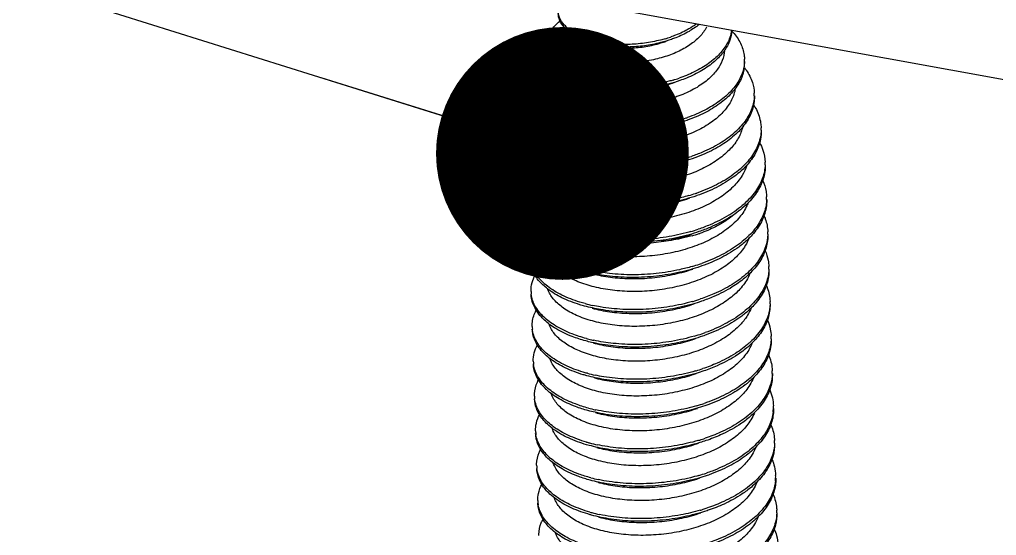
# Model space of a CAD drawing. Header units: millimetres. Extents: x 1760 to 2124, y -231 to 22.
# Drawn here: x 1850.68 to 1858.22, y -205.85 to -201.87 of the extents above; entities that cross this region are included whole.
import ezdxf

# ---------------------------------------------------------------- set-up
doc = ezdxf.new("R2010")
doc.units = ezdxf.units.MM
doc.layers.add('from', color=7, linetype='Continuous', lineweight=13)
doc.styles.get("Standard").update_dxf_attribs({"font": 'txt', "bigfont": 'gbcbig.shx'})
doc.dimstyles.new('ISO', dxfattribs={"dimscale": 0.6, "dimtxt": 2.5, "dimasz": 2.5, "dimexe": 1.25, "dimexo": 0.625, "dimtad": 0, "dimdsep": 46, "dimtxsty": 'Standard', "dimblk": 'OPEN', "dimcen": 0, "dimclrd": 4, "dimclre": 4, "dimadec": 0, "dimazin": 0, "dimtfac": 1, "dimtofl": 0, "dimtmove": 0, "dimatfit": 3, "dimfxl": 1, "dimarcsym": 0})

# ---------------------------------------------------------------- blocks, each defined once
blk = doc.blocks.new('_Open')
at = {"color": 0, "linetype": 'ByBlock', "lineweight": -2}
for p, q in [((-1, 0.1667), (0, 0)), ((-1, -0.1667), (0, 0)), ((0, 0), (-1, 0))]:
    blk.add_line(p, q, dxfattribs=at)

msp = doc.modelspace()

# ---------------------------------------------------------------- linework, layer by layer
at = {"color": 7, "linetype": 'Continuous'}
for p, q in [((1902.5659, -210.3988), (1850.8022, -200.9728)), ((1854.6336, -203.0367), (1854.6474, -203.0294))]:
    msp.add_line(p, q, dxfattribs=at)
for centre, radius, start, end in [((1855.3918, -201.0922), 0.9635, 286.41209, 289.06302), ((1855.9252, -201.9377), 0.2539, 355.80539, 356.8528), ((1854.9181, -202.0679), 0.1724, 181.93787, 188.47896), ((1855.3132, -201.2692), 0.7876, 254.89154, 257.10374), ((1855.3239, -201.2237), 0.8344, 257.08805, 257.96412), ((1855.9918, -202.1818), 0.2848, 357.76562, 1.79483), ((1855.0334, -202.0202), 0.3078, 221.3547, 224.17176), ((1855.9906, -202.202), 0.2866, 352.22973, 1.78069), ((1855.408, -201.2571), 1.1239, 286.43123, 288.86465), ((1854.867, -202.3408), 0.1904, 181.76677, 187.65993), ((1855.3212, -201.4155), 0.9679, 255.03013, 257.74835), ((1856.059, -202.4471), 0.2927, 358.03723, 1.93973), ((1854.8511, -202.6114), 0.2208, 181.93406, 187.13158), ((1855.422, -201.4419), 1.252, 286.49998, 288.81516), ((1855.4326, -201.4738), 1.2184, 288.82363, 289.30605), ((1855.3171, -201.6416), 1.0538, 255.0781, 256.42776), ((1855.3281, -201.5963), 1.1005, 256.42444, 257.67024), ((1856.0864, -202.7123), 0.3179, 358.19043, 1.80006), ((1854.8212, -202.8837), 0.2152, 181.73965, 186.98401), ((1855.4364, -201.6518), 1.3427, 286.40901, 288.70148), ((1855.3258, -201.8478), 1.1489, 255.03553, 257.75775), ((1856.1244, -202.9787), 0.3108, 358.26162, 1.93068), ((1854.9094, -203.1817), 0.3116, 149.29436, 152.25801), ((1854.8369, -203.153), 0.2336, 181.95203, 186.85845), ((1855.4487, -201.8796), 1.4039, 286.41276, 288.72598), ((1855.4603, -201.9144), 1.3673, 288.73454, 289.13892), ((1855.331, -202.094), 1.1912, 255.14002, 256.28328), ((1855.3428, -202.0455), 1.2411, 256.28272, 257.71123), ((1856.121, -203.246), 0.3259, 358.28979, 1.81377), ((1854.8313, -203.4231), 0.2193, 181.70251, 186.86884), ((1855.3452, -202.3346), 1.2285, 255.08459, 257.91952), ((1855.4609, -202.1288), 1.4321, 286.24193, 288.6428), ((1855.5518, -202.4146), 1.1661, 285.92319, 288.7206), ((1855.5647, -202.4534), 1.1253, 288.73507, 288.97809), ((1856.1444, -203.5146), 0.3113, 358.27854, 1.90488), ((1854.8542, -203.6901), 0.2334, 181.99173, 186.89144), ((1855.4703, -202.3952), 1.4348, 286.27163, 288.69321), ((1855.484, -202.4366), 1.3912, 288.70235, 289.39137), ((1855.3517, -202.6129), 1.2189, 255.16006, 256.57775), ((1855.3646, -202.5592), 1.2741, 256.57389, 257.82948), ((1856.1384, -203.7834), 0.3259, 358.30836, 1.83716), ((1854.8521, -203.9603), 0.2226, 181.69585, 186.82192), ((1855.3635, -202.8704), 1.2304, 255.07911, 257.91861), ((1855.4631, -202.61), 1.4909, 286.08582, 286.22345), ((1855.4782, -202.6606), 1.4381, 286.20995, 288.62774), ((1856.1611, -204.0517), 0.312, 358.23921, 1.86817), ((1854.8703, -204.2274), 0.2321, 182.01237, 186.92857), ((1855.5044, -202.9825), 1.3821, 288.69754, 289.81961), ((1855.3706, -203.1441), 1.2252, 255.15588, 257.02539), ((1855.3842, -203.0861), 1.2846, 257.01491, 257.82339), ((1855.4882, -202.934), 1.4332, 286.26324, 288.6893), ((1855.8541, -203.8531), 0.6858, 311.98204, 312.95826), ((1856.1564, -204.3208), 0.3253, 358.32342, 1.86246), ((1855.8424, -203.8598), 0.704, 309.94753, 312.94075), ((1855.9857, -204.2184), 0.3794, 328.27286, 335.02362), ((1855.8701, -203.8898), 0.6632, 312.95587, 314.23194), ((1856.0123, -204.2312), 0.3499, 335.07994, 337.72541), ((1854.8716, -204.4975), 0.2247, 181.69644, 188.08048), ((1855.4829, -203.1557), 1.4822, 286.31931, 286.49316), ((1855.4964, -203.2004), 1.4354, 286.48239, 288.62357), ((1856.1745, -204.5889), 0.316, 358.23139, 1.82356), ((1855.3812, -203.4069), 1.2313, 255.07116, 257.90734), ((1854.8859, -204.7647), 0.2303, 182.01578, 186.95858), ((1855.3897, -203.675), 1.2317, 255.15139, 257.47013), ((1855.4038, -203.613), 1.2952, 257.45286, 257.81989), ((1855.506, -203.4724), 1.432, 286.25472, 288.68411), ((1856.1772, -204.8582), 0.322, 353.60098, 1.90086), ((1854.891, -205.0347), 0.2266, 181.71401, 189.41044), ((1855.5025, -203.7004), 1.4744, 286.31569, 286.90051), ((1855.5155, -203.7428), 1.4301, 286.89367, 288.61852), ((1855.3825, -204.0057), 1.1676, 253.85111, 255.04922), ((1855.399, -203.9427), 1.2327, 255.06497, 257.89594), ((1856.1893, -205.1261), 0.3186, 358.22485, 1.79656), ((1854.901, -205.3021), 0.2281, 181.99939, 186.97726), ((1855.4088, -204.2057), 1.2385, 255.14692, 257.91199), ((1855.5237, -204.0103), 1.4313, 286.24626, 288.6778), ((1856.1963, -205.3955), 0.3203, 354.72842, 1.92224), ((1854.9104, -205.5717), 0.2286, 181.74714, 190.73751), ((1855.5346, -204.285), 1.4249, 287.30821, 288.615), ((1855.4028, -204.5323), 1.1787, 254.31811, 255.04384), ((1855.4169, -204.478), 1.2348, 255.06075, 257.8847), ((1855.5223, -204.2457), 1.4661, 286.31126, 287.31111), ((1856.2044, -205.6634), 0.3209, 358.22729, 1.78127), ((1855.8527, -205.1631), 0.756, 308.9824, 309.70335)]:
    msp.add_arc(centre, radius, start, end, dxfattribs=at)
for points, start_tangent, end_tangent in [([(1854.8948, -201.9377), (1854.888, -201.9304), (1854.8502, -201.8715), (1854.8393, -201.8203)], (-0.698826, 0.715292), (-0.035839, 0.999358)), ([(1855.1079, -202.0296), (1855.0347, -202.0054), (1854.9501, -201.9625), (1854.8873, -201.9103), (1854.8495, -201.8513), (1854.8407, -201.8199)], (-0.965355, 0.260939), (-0.16855, 0.985693)), ([(1854.7458, -202.0738), (1854.7457, -202.0719), (1854.7602, -201.9969), (1854.8064, -201.9243), (1854.8544, -201.8785)], (-0.033157, 0.99945), (0.778424, 0.627739)), ([(1855.1022, -202.048), (1855.0354, -202.0256), (1854.9507, -201.9826), (1854.8948, -201.9377)], (-0.963005, 0.269483), (-0.698826, 0.715292)), ([(1855.9829, -201.9281), (1855.9312, -201.9991), (1855.8549, -202.0636), (1855.7597, -202.1172), (1855.6495, -202.1587), (1855.5264, -202.1869), (1855.3987, -202.1996), (1855.2764, -202.1965), (1855.1639, -202.1788), (1855.064, -202.147), (1854.9848, -202.1034), (1854.931, -202.0518), (1854.9037, -201.9945), (1854.9023, -201.9436)], (-0.466598, -0.884469), (0.164577, 0.986364)), ([(1855.9031, -201.9032), (1855.8474, -201.9393), (1855.7446, -201.9887), (1855.7065, -202.0028)], (-0.808113, -0.589027), (-0.945084, -0.326827)), ([(1855.9259, -201.9064), (1855.8481, -201.9595), (1855.7452, -202.0088), (1855.7124, -202.0211)], (-0.776932, -0.629584), (-0.943126, -0.332436)), ([(1855.7124, -202.0211), (1855.6293, -202.0463), (1855.5053, -202.0703), (1855.3784, -202.0802), (1855.2542, -202.0757), (1855.1381, -202.0571), (1855.1022, -202.048)], (-0.943126, -0.332436), (-0.963005, 0.269483)), ([(1855.6641, -202.0164), (1855.6287, -202.0261), (1855.5046, -202.0502), (1855.3777, -202.0601), (1855.2535, -202.0555), (1855.1499, -202.0397)], (-0.959189, -0.282765), (-0.978012, 0.20855)), ([(1856.1762, -201.9513), (1856.163, -202.0062), (1856.118, -202.0911), (1856.045, -202.1703), (1855.947, -202.2407), (1855.8281, -202.2994), (1855.7714, -202.3206)], (-0.131436, -0.991325), (-0.946217, -0.323533)), ([(1856.1784, -201.9563), (1856.1637, -202.0263), (1856.1187, -202.1113), (1856.0457, -202.1905), (1855.9477, -202.2608), (1855.8287, -202.3196), (1855.7775, -202.3389)], (-0.073129, -0.997322), (-0.944505, -0.328498)), ([(1856.1771, -201.9551), (1856.1873, -201.9662), (1856.2453, -202.0515), (1856.2738, -202.1425), (1856.2765, -202.1729)], (0.68626, -0.727357), (0.031398, -0.999507)), ([(1854.8023, -202.2235), (1854.764, -202.1657), (1854.7464, -202.0939)], (-0.660444, 0.750876), (-0.033157, 0.99945)), ([(1855.0712, -202.3505), (1854.9916, -202.3249), (1854.8892, -202.2752), (1854.8119, -202.2145), (1854.7633, -202.1456), (1854.7476, -202.0934)], (-0.965838, 0.259145), (-0.146812, 0.989164)), ([(1855.1466, -202.0605), (1855.1785, -202.0687), (1855.2828, -202.0849), (1855.3968, -202.0876), (1855.5158, -202.0756), (1855.6309, -202.049), (1855.6704, -202.036)], (0.961938, -0.273267), (0.941687, 0.33649)), ([(1854.6767, -202.3467), (1854.6881, -202.2729), (1854.7313, -202.1946), (1854.761, -202.1608)], (-0.030847, 0.999524), (0.703394, 0.7108)), ([(1856.1208, -202.1127), (1856.1159, -202.1448), (1856.086, -202.2216)], (-0.084985, -0.996382), (-0.489375, -0.872073)), ([(1855.0657, -202.369), (1854.9922, -202.345), (1854.8899, -202.2954), (1854.8126, -202.2346)], (-0.963969, 0.266015), (-0.696556, 0.717503)), ([(1856.086, -202.2216), (1856.0289, -202.2976), (1855.9474, -202.3667), (1855.844, -202.4263), (1855.7252, -202.4731), (1855.5949, -202.5061), (1855.4596, -202.5239), (1855.3243, -202.5262), (1855.1957, -202.5133), (1855.0777, -202.4857), (1854.9777, -202.4451), (1854.9002, -202.3942), (1854.8474, -202.3348), (1854.8221, -202.2688), (1854.8203, -202.2429)], (-0.489375, -0.872073), (0.016506, 0.999864)), ([(1856.2746, -202.2407), (1856.2721, -202.256), (1856.2388, -202.3483), (1856.1756, -202.4363), (1856.085, -202.5167), (1855.9704, -202.5867), (1855.8361, -202.6438), (1855.831, -202.6456)], (-0.135014, -0.990844), (-0.945228, -0.326411)), ([(1856.2764, -202.1929), (1856.2715, -202.2358), (1856.2381, -202.3281), (1856.175, -202.4161), (1856.0844, -202.4966), (1855.9697, -202.5666), (1855.8355, -202.6237)], (-0.03892, -0.999242), (-0.943764, -0.33062)), ([(1856.2753, -202.2391), (1856.2895, -202.2586), (1856.3371, -202.354), (1856.3515, -202.4372)], (0.612546, -0.790435), (0.03362, -0.999435)), ([(1855.0399, -202.6783), (1854.9415, -202.6454), (1854.8338, -202.591), (1854.7518, -202.5256), (1854.6991, -202.4519), (1854.6777, -202.3733), (1854.6774, -202.3668)], (-0.964513, 0.264035), (-0.030847, 0.999524)), ([(1855.0458, -202.6599), (1854.9408, -202.6252), (1854.8331, -202.5709), (1854.7512, -202.5055), (1854.6984, -202.4318), (1854.6783, -202.3662)], (-0.966249, 0.25761), (-0.132725, 0.991153)), ([(1855.7775, -202.3389), (1855.6938, -202.3644), (1855.5486, -202.3936), (1855.3995, -202.4062), (1855.2528, -202.4019), (1855.1151, -202.3811), (1855.0657, -202.369)], (-0.944505, -0.328498), (-0.963969, 0.266015)), ([(1855.1127, -202.382), (1855.2006, -202.4013), (1855.3222, -202.4137), (1855.4531, -202.4116), (1855.5857, -202.394), (1855.7112, -202.3618), (1855.7325, -202.3546)], (0.963243, -0.26863), (0.943713, 0.330765)), ([(1855.7259, -202.3351), (1855.6931, -202.3442), (1855.548, -202.3735), (1855.3989, -202.3861), (1855.2522, -202.3818), (1855.1158, -202.3613)], (-0.959101, -0.283064), (-0.977219, 0.212232)), ([(1856.2045, -202.4003), (1856.2005, -202.4221), (1856.1654, -202.5094)], (-0.140815, -0.990036), (-0.503449, -0.864025)), ([(1854.6304, -202.6188), (1854.6321, -202.5837), (1854.6607, -202.4982), (1854.6956, -202.4467)], (-0.033681, 0.999433), (0.633998, 0.773335)), ([(1856.3515, -202.4571), (1856.3325, -202.554), (1856.2803, -202.6514), (1856.1971, -202.7423), (1856.0859, -202.8234), (1855.9511, -202.8917), (1855.867, -202.9236)], (-0.034262, -0.999413), (-0.947136, -0.320832)), ([(1856.3522, -202.4573), (1856.3523, -202.4738), (1856.3462, -202.5275)], (0.03362, -0.999435), (-0.198108, -0.98018)), ([(1856.1654, -202.5094), (1856.1007, -202.5928), (1856.0088, -202.6685), (1855.8954, -202.7321), (1855.765, -202.7823), (1855.6199, -202.8179), (1855.4672, -202.8368), (1855.3172, -202.838), (1855.1765, -202.8226), (1855.046, -202.7907), (1854.9344, -202.7439), (1854.8489, -202.6856), (1854.7928, -202.6198), (1854.7663, -202.5472), (1854.7652, -202.5373)], (-0.503449, -0.864025), (-0.080211, 0.996778)), ([(1856.3462, -202.5275), (1856.3332, -202.5742), (1856.281, -202.6716), (1856.1977, -202.7624)], (-0.198108, -0.98018), (-0.749248, -0.66229)), ([(1856.3453, -202.5247), (1856.3675, -202.5629), (1856.4008, -202.6655), (1856.4041, -202.7023)], (0.547181, -0.837014), (0.031465, -0.999505)), ([(1854.709, -202.8082), (1854.679, -202.772), (1854.6387, -202.6897), (1854.6311, -202.639)], (-0.688579, 0.725161), (-0.033681, 0.999433)), ([(1855.0291, -202.9577), (1854.9813, -202.9437), (1854.8535, -202.892), (1854.7512, -202.8271), (1854.6784, -202.7518), (1854.6381, -202.6695), (1854.632, -202.6388)], (-0.965998, 0.258548), (-0.124105, 0.992269)), ([(1855.831, -202.6456), (1855.6875, -202.6859), (1855.5304, -202.7116), (1855.371, -202.7202), (1855.2156, -202.7115), (1855.0705, -202.6861), (1855.0399, -202.6783)], (-0.945228, -0.326411), (-0.964513, 0.264035)), ([(1855.0896, -202.6919), (1855.1813, -202.7123), (1855.3189, -202.7271), (1855.464, -202.7256), (1855.6092, -202.7076), (1855.7493, -202.6733), (1855.7831, -202.6622)], (0.963957, -0.266058), (0.944689, 0.327966)), ([(1855.7776, -202.6424), (1855.6869, -202.6658), (1855.5297, -202.6915), (1855.3703, -202.7001), (1855.215, -202.6914), (1855.0932, -202.6714)], (-0.958776, -0.284162), (-0.976923, 0.21359)), ([(1856.2623, -202.694), (1856.2597, -202.7049), (1856.2225, -202.7923)], (-0.213382, -0.976969), (-0.51302, -0.858377)), ([(1854.6061, -202.8902), (1854.6178, -202.8103), (1854.6583, -202.7313)], (-0.030519, 0.999534), (0.577735, 0.816225)), ([(1856.1977, -202.7624), (1856.0865, -202.8435), (1855.9518, -202.9119), (1855.8733, -202.9418)], (-0.749248, -0.66229), (-0.945639, -0.325218)), ([(1856.4041, -202.7223), (1856.3989, -202.7707), (1856.3618, -202.8747), (1856.2908, -202.9736), (1856.1888, -203.0639), (1856.0597, -203.1424), (1855.9085, -203.2061)], (-0.031532, -0.999503), (-0.944725, -0.327864)), ([(1856.4048, -202.7225), (1856.3996, -202.7909), (1856.3624, -202.8948), (1856.2915, -202.9938), (1856.2368, -203.0466)], (0.031465, -0.999505), (-0.758125, -0.652109)), ([(1855.0246, -202.9764), (1854.9819, -202.9638), (1854.8542, -202.9122), (1854.7518, -202.8473), (1854.709, -202.8082)], (-0.964723, 0.263267), (-0.688579, 0.725161)), ([(1856.2225, -202.7923), (1856.1569, -202.8762), (1856.0639, -202.9536), (1855.9485, -203.0199), (1855.818, -203.0721), (1855.6766, -203.1097), (1855.5254, -203.1323), (1855.3727, -203.1385), (1855.2273, -203.1286), (1855.0937, -203.1037), (1854.9748, -203.0648), (1854.875, -203.0132), (1854.8, -202.9521), (1854.752, -202.884), (1854.7354, -202.8339)], (-0.51302, -0.858377), (-0.187152, 0.982331)), ([(1856.3931, -202.8174), (1856.4183, -202.8757), (1856.435, -202.9682)], (0.473295, -0.880904), (0.033527, -0.999438)), ([(1854.7018, -203.1008), (1854.6917, -203.0907), (1854.632, -203.0082), (1854.6073, -202.9202), (1854.6068, -202.9104)], (-0.720894, 0.693045), (-0.030519, 0.999534)), ([(1855.0255, -203.2454), (1854.9038, -203.2052), (1854.7831, -203.144), (1854.691, -203.0706), (1854.6314, -202.988), (1854.6076, -202.9099)], (-0.966535, 0.256535), (-0.121356, 0.992609)), ([(1855.8733, -202.9418), (1855.7987, -202.9651), (1855.6333, -203.0013), (1855.4622, -203.0193), (1855.2922, -203.0188), (1855.1299, -203), (1855.0246, -202.9764)], (-0.945639, -0.325218), (-0.964723, 0.263267)), ([(1855.0772, -202.9908), (1855.1689, -203.0114), (1855.3156, -203.0281), (1855.4722, -203.0275), (1855.6317, -203.0085), (1855.7835, -202.972), (1855.8226, -202.9593)], (0.964365, -0.264575), (0.945229, 0.326407)), ([(1855.8157, -202.9398), (1855.798, -202.9449), (1855.6327, -202.9811), (1855.4616, -202.9992), (1855.2915, -202.9986), (1855.1293, -202.9798), (1855.0822, -202.9705)], (-0.959212, -0.282687), (-0.977188, 0.212375)), ([(1856.435, -202.9881), (1856.4157, -203.0898), (1856.3607, -203.194), (1856.2724, -203.2912), (1856.1542, -203.3778), (1856.0108, -203.4508), (1855.9187, -203.4858)], (-0.030325, -0.99954), (-0.947457, -0.319883)), ([(1856.4356, -202.9883), (1856.4358, -203.0025), (1856.4163, -203.11), (1856.3614, -203.2142), (1856.273, -203.3113), (1856.1548, -203.398), (1856.0114, -203.471), (1855.925, -203.504)], (0.033527, -0.999438), (-0.94605, -0.324021)), ([(1856.2937, -202.9935), (1856.2582, -203.0707)], (-0.301419, -0.953492), (-0.520009, -0.85416)), ([(1854.6035, -203.1609), (1854.6048, -203.127), (1854.6336, -203.0367)], (-0.033964, 0.999423), (0.465258, 0.885175)), ([(1856.2582, -203.0707), (1856.1881, -203.1586), (1856.0905, -203.2382), (1855.9683, -203.3069), (1855.8285, -203.361), (1855.6758, -203.3993), (1855.5169, -203.4205), (1855.3578, -203.4242), (1855.2054, -203.4107), (1855.0642, -203.3804), (1854.9414, -203.3349), (1854.8434, -203.2773), (1854.7727, -203.2099), (1854.7315, -203.1342), (1854.7279, -203.1212)], (-0.520009, -0.85416), (-0.237054, 0.971496)), ([(1856.2368, -203.0466), (1856.1894, -203.0841), (1856.0603, -203.1625), (1855.9092, -203.2263), (1855.9046, -203.2278)], (-0.758125, -0.652109), (-0.945888, -0.324493)), ([(1855.0195, -203.2638), (1854.9045, -203.2253), (1854.7837, -203.1642), (1854.7018, -203.1008)], (-0.965005, 0.262232), (-0.720894, 0.693045)), ([(1856.4178, -203.1112), (1856.4426, -203.1935), (1856.4467, -203.2357)], (0.402344, -0.915489), (0.031685, -0.999498)), ([(1854.7033, -203.3771), (1854.6567, -203.3246), (1854.6131, -203.2377), (1854.6041, -203.1811)], (-0.727451, 0.686159), (-0.033964, 0.999423)), ([(1855.029, -203.5217), (1854.979, -203.5072), (1854.843, -203.4525), (1854.7339, -203.3839), (1854.656, -203.3045), (1854.6124, -203.2175), (1854.605, -203.1808)], (-0.966212, 0.257748), (-0.119337, 0.992854)), ([(1855.9046, -203.2278), (1855.742, -203.2731), (1855.5654, -203.3015), (1855.3863, -203.3106), (1855.2119, -203.3003), (1855.0492, -203.2714), (1855.0195, -203.2638)], (-0.945888, -0.324493), (-0.965005, 0.262232)), ([(1855.8454, -203.2263), (1855.7413, -203.2529), (1855.5647, -203.2813), (1855.3857, -203.2904), (1855.2113, -203.2801), (1855.0787, -203.2582)], (-0.959208, -0.282702), (-0.977072, 0.212908)), ([(1854.6121, -203.4296), (1854.6226, -203.3529), (1854.6434, -203.3034)], (-0.030097, 0.999547), (0.472378, 0.881396)), ([(1856.3041, -203.2819), (1856.2902, -203.3135), (1856.2288, -203.4036), (1856.1392, -203.4861), (1856.025, -203.5581), (1855.8909, -203.6168), (1855.7422, -203.6605), (1855.5848, -203.6876), (1855.4252, -203.6974), (1855.2696, -203.6899), (1855.1243, -203.6657), (1854.9952, -203.6261), (1854.8874, -203.573), (1854.8053, -203.509), (1854.7522, -203.4369), (1854.7413, -203.4115)], (-0.356686, -0.934224), (-0.33586, 0.941912)), ([(1855.075, -203.2789), (1855.0909, -203.2831), (1855.2273, -203.3089), (1855.3759, -203.3195), (1855.532, -203.3135), (1855.6868, -203.2908), (1855.8316, -203.2527), (1855.8509, -203.2463)], (0.964702, -0.263345), (0.945549, 0.32548)), ([(1856.4467, -203.2557), (1856.4422, -203.3014), (1856.4055, -203.4081), (1856.3341, -203.5097), (1856.2308, -203.6025), (1856.0997, -203.6832), (1855.9459, -203.7489)], (-0.029817, -0.999555), (-0.943268, -0.332032)), ([(1856.4474, -203.2558), (1856.4428, -203.3216), (1856.4061, -203.4282), (1856.3347, -203.5298), (1856.2668, -203.5949)], (0.031685, -0.999498), (-0.768447, -0.639914)), ([(1855.0245, -203.5405), (1854.9796, -203.5273), (1854.8437, -203.4727), (1854.7346, -203.4041), (1854.7033, -203.3771)], (-0.965029, 0.262142), (-0.727451, 0.686159)), ([(1856.2045, -203.3652), (1856.1586, -203.4024), (1856.0524, -203.4667), (1855.9306, -203.5175)], (-0.74167, -0.670764), (-0.945642, -0.32521)), ([(1856.4259, -203.3783), (1856.4368, -203.4058), (1856.4555, -203.5043)], (0.407364, -0.913266), (0.033202, -0.999449)), ([(1854.7153, -203.649), (1854.7025, -203.6366), (1854.6404, -203.5531), (1854.6137, -203.464), (1854.6128, -203.4498)], (-0.733453, 0.67974), (-0.030097, 0.999547)), ([(1855.0395, -203.7911), (1854.9207, -203.7522), (1854.7967, -203.6906), (1854.7019, -203.6164), (1854.6398, -203.533), (1854.6136, -203.4493)], (-0.966614, 0.256237), (-0.119577, 0.992825)), ([(1855.925, -203.504), (1855.8485, -203.5278), (1855.6725, -203.5664), (1855.4905, -203.5858), (1855.3096, -203.5853), (1855.137, -203.5655), (1855.0245, -203.5405)], (-0.94605, -0.324021), (-0.965029, 0.262142)), ([(1855.8614, -203.5037), (1855.8478, -203.5076), (1855.6719, -203.5463), (1855.4898, -203.5656), (1855.3089, -203.5652), (1855.1363, -203.5453), (1855.0881, -203.5359)], (-0.960026, -0.27991), (-0.977778, 0.209642)), ([(1855.6332, -203.5806), (1855.7885, -203.5479), (1855.8683, -203.5234)], (0.988487, 0.151307), (0.94569, 0.325071)), ([(1856.4555, -203.524), (1856.4381, -203.6206), (1856.3848, -203.7254), (1856.298, -203.8233), (1856.181, -203.9108), (1856.0385, -203.9847), (1855.9376, -204.0234)], (-0.029912, -0.999553), (-0.947538, -0.319645)), ([(1856.4561, -203.5244), (1856.4563, -203.5329), (1856.4387, -203.6408), (1856.3855, -203.7455), (1856.2986, -203.8434), (1856.2773, -203.8621)], (0.033202, -0.999449), (-0.766127, -0.642689)), ([(1854.6209, -203.6983), (1854.6217, -203.6697), (1854.6483, -203.5793), (1854.6528, -203.5707)], (-0.034597, 0.999401), (0.475044, 0.879962)), ([(1855.0831, -203.5564), (1855.1782, -203.5777), (1855.3241, -203.5949), (1855.4781, -203.596), (1855.6332, -203.5806)], (0.964752, -0.26316), (0.988487, 0.151307)), ([(1855.8718, -203.536), (1855.7846, -203.5575), (1855.6332, -203.5806)], (-0.96156, -0.274594), (-0.995232, -0.097537)), ([(1856.2668, -203.5949), (1856.2314, -203.6226), (1856.1003, -203.7033), (1855.9466, -203.769), (1855.9354, -203.7729)], (-0.768447, -0.639914), (-0.946075, -0.323948)), ([(1856.311, -203.5552), (1856.2823, -203.612)], (-0.371042, -0.928616), (-0.52497, -0.851121)), ([(1855.0337, -203.8095), (1854.9213, -203.7724), (1854.7974, -203.7108), (1854.7153, -203.649)], (-0.965137, 0.261747), (-0.733453, 0.67974)), ([(1856.2823, -203.612), (1856.2138, -203.6975), (1856.1188, -203.7757), (1856.0002, -203.8435), (1855.8647, -203.8975), (1855.7175, -203.9364), (1855.5634, -203.9594), (1855.4079, -203.966), (1855.2573, -203.9561), (1855.117, -203.9304), (1854.9918, -203.8899), (1854.8888, -203.837), (1854.8108, -203.7743), (1854.7598, -203.7033), (1854.749, -203.6771)], (-0.52497, -0.851121), (-0.321617, 0.94687)), ([(1856.4363, -203.6508), (1856.4589, -203.7244), (1856.4642, -203.7729)], (0.396312, -0.918116), (0.032069, -0.999486)), ([(1854.7211, -203.9149), (1854.6778, -203.8669), (1854.6321, -203.7803), (1854.6215, -203.7184)], (-0.727895, 0.685689), (-0.034597, 0.999401)), ([(1855.0467, -204.0593), (1855.0052, -204.0474), (1854.8678, -203.9936), (1854.7569, -203.9257), (1854.6771, -203.8467), (1854.6314, -203.7601), (1854.6224, -203.7181)], (-0.966191, 0.257829), (-0.11985, 0.992792)), ([(1855.9354, -203.7729), (1855.7764, -203.8175), (1855.5964, -203.8471), (1855.4137, -203.8571), (1855.2357, -203.8473), (1855.0694, -203.8186), (1855.0337, -203.8095)], (-0.946075, -0.323948), (-0.965137, 0.261747)), ([(1855.0924, -203.8255), (1855.1185, -203.8322), (1855.2591, -203.8573), (1855.4082, -203.8666), (1855.564, -203.8597), (1855.7199, -203.8358), (1855.8669, -203.7963), (1855.878, -203.7926)], (0.96487, -0.262729), (0.945781, 0.324806)), ([(1855.8723, -203.7725), (1855.7757, -203.7973), (1855.5957, -203.8269), (1855.4131, -203.8369), (1855.2351, -203.8272), (1855.096, -203.8046)], (-0.959896, -0.280356), (-0.977513, 0.210874)), ([(1856.4642, -203.793), (1856.4606, -203.8323), (1856.4261, -203.9392), (1856.3567, -204.0412), (1856.2551, -204.1346), (1856.1255, -204.216), (1855.973, -204.2827)], (-0.029517, -0.999564), (-0.940753, -0.339094)), ([(1856.4648, -203.7931), (1856.4613, -203.8524), (1856.4267, -203.9593), (1856.3573, -204.0613), (1856.284, -204.1324)], (0.032069, -0.999486), (-0.768725, -0.63958)), ([(1856.3194, -203.8247), (1856.291, -203.8806)], (-0.373455, -0.927648), (-0.52497, -0.851121)), ([(1854.6296, -203.9669), (1854.6384, -203.8955), (1854.6611, -203.8401)], (-0.029885, 0.999553), (0.474111, 0.880465)), ([(1856.291, -203.8806), (1856.2219, -203.9668), (1856.1252, -204.0459), (1856.0062, -204.1135), (1855.872, -204.1666), (1855.7237, -204.2056), (1855.5656, -204.2287), (1855.4067, -204.2345), (1855.2564, -204.2236), (1855.1186, -204.1973), (1854.9945, -204.156), (1854.8914, -204.1017), (1854.8148, -204.038), (1854.7665, -203.9677), (1854.759, -203.9494)], (-0.52497, -0.851121), (-0.338225, 0.941065)), ([(1856.2773, -203.8621), (1856.1816, -203.9309), (1856.0392, -204.0049), (1855.9441, -204.0415)], (-0.766127, -0.642689), (-0.9461, -0.323874)), ([(1855.0424, -204.0781), (1855.0058, -204.0676), (1854.8684, -204.0138), (1854.7576, -203.9459), (1854.7211, -203.9149)], (-0.965046, 0.262082), (-0.727895, 0.685689)), ([(1856.4432, -203.9152), (1856.452, -203.9369), (1856.4729, -204.0416)], (0.408058, -0.912956), (0.032621, -0.999468)), ([(1854.7332, -204.1866), (1854.7247, -204.1785), (1854.6606, -204.0955), (1854.6317, -204.0066), (1854.6302, -203.987)], (-0.73434, 0.678781), (-0.029885, 0.999553)), ([(1855.0568, -204.3283), (1854.9462, -204.2927), (1854.8207, -204.2319), (1854.724, -204.1584), (1854.6599, -204.0754), (1854.631, -203.9867)], (-0.966574, 0.256389), (-0.119086, 0.992884)), ([(1855.9441, -204.0415), (1855.8769, -204.0627), (1855.7012, -204.1025), (1855.5191, -204.1229), (1855.3377, -204.1236), (1855.1643, -204.1048), (1855.0424, -204.0781)], (-0.9461, -0.323874), (-0.965046, 0.262082)), ([(1855.8762, -204.0425), (1855.7005, -204.0823), (1855.5184, -204.1027), (1855.3371, -204.1034), (1855.1637, -204.0846), (1855.106, -204.0736)], (-0.960848, -0.277078), (-0.977777, 0.209647)), ([(1854.6383, -204.2355), (1854.6387, -204.2123), (1854.6632, -204.1218), (1854.6698, -204.1088)], (-0.034903, 0.999391), (0.472572, 0.881292)), ([(1855.1011, -204.0941), (1855.1168, -204.0983), (1855.2551, -204.1244), (1855.4053, -204.1351), (1855.5639, -204.1291), (1855.7218, -204.1059), (1855.8697, -204.0669), (1855.8867, -204.0612)], (0.964866, -0.262741), (0.945785, 0.324793)), ([(1856.284, -204.1324), (1856.2558, -204.1547), (1856.1262, -204.2362), (1855.9736, -204.3028), (1855.9528, -204.3102)], (-0.768725, -0.63958), (-0.946064, -0.323981)), ([(1856.3288, -204.0916), (1856.2997, -204.1493)], (-0.368447, -0.929649), (-0.52497, -0.851121)), ([(1856.4729, -204.0613), (1856.4575, -204.1516), (1856.4063, -204.2566), (1856.3214, -204.355)], (-0.030439, -0.999537), (-0.731827, -0.681491)), ([(1856.4736, -204.0617), (1856.4736, -204.0638), (1856.4582, -204.1717), (1856.407, -204.2768), (1856.3327, -204.365)], (0.032621, -0.999468), (-0.716468, -0.69762)), ([(1855.0511, -204.3468), (1854.9469, -204.3128), (1854.8214, -204.2521), (1854.7332, -204.1866)], (-0.965128, 0.261778), (-0.73434, 0.678781)), ([(1856.2997, -204.1493), (1856.2767, -204.1828), (1856.2498, -204.2153), (1856.2189, -204.2468)], (-0.52497, -0.851121), (-0.727071, -0.686563)), ([(1856.4534, -204.1875), (1856.4751, -204.2554), (1856.4816, -204.3102)], (0.39825, -0.917277), (0.032486, -0.999472)), ([(1854.7389, -204.4525), (1854.699, -204.4091), (1854.6512, -204.3228), (1854.6389, -204.2557)], (-0.728586, 0.684955), (-0.034903, 0.999391)), ([(1855.064, -204.5966), (1855.0314, -204.5874), (1854.8926, -204.5345), (1854.7801, -204.4674), (1854.6983, -204.3889), (1854.6505, -204.3027), (1854.6398, -204.2554)], (-0.966158, 0.257949), (-0.120438, 0.992721)), ([(1856.2189, -204.2468), (1856.1215, -204.3228), (1856.0017, -204.3882), (1855.8663, -204.4399), (1855.7193, -204.4768), (1855.5663, -204.498), (1855.4127, -204.5031), (1855.2645, -204.4921), (1855.1263, -204.4656), (1855.0032, -204.4246), (1854.9022, -204.3717), (1854.8261, -204.3093), (1854.7764, -204.2388), (1854.7663, -204.2141)], (-0.727071, -0.686563), (-0.319813, 0.947481)), ([(1855.9528, -204.3102), (1855.8042, -204.3524), (1855.6246, -204.3832), (1855.4419, -204.3943), (1855.2634, -204.3857), (1855.0962, -204.3581), (1855.0511, -204.3468)], (-0.946064, -0.323981), (-0.965128, 0.261778)), ([(1855.1099, -204.3628), (1855.1232, -204.3663), (1855.2619, -204.3928), (1855.4124, -204.4037), (1855.5702, -204.398), (1855.7259, -204.3755), (1855.8729, -204.3374), (1855.8954, -204.3299)], (0.964861, -0.262762), (0.94579, 0.32478)), ([(1855.8896, -204.3099), (1855.8035, -204.3322), (1855.6239, -204.363), (1855.4413, -204.3742), (1855.2628, -204.3656), (1855.1133, -204.3419)], (-0.959935, -0.280223), (-0.977498, 0.210947)), ([(1856.4816, -204.3303), (1856.479, -204.3632), (1856.4465, -204.4702), (1856.3791, -204.5726), (1856.2794, -204.6666), (1856.1513, -204.7489), (1856, -204.8165), (1855.9647, -204.8289)], (-0.029278, -0.999571), (-0.947239, -0.320528)), ([(1856.4822, -204.3304), (1856.4796, -204.3833), (1856.4472, -204.4904), (1856.3798, -204.5927), (1856.3012, -204.6698)], (0.032486, -0.999472), (-0.768972, -0.639283)), ([(1854.647, -204.5042), (1854.6544, -204.4382), (1854.6788, -204.3768)], (-0.03, 0.99955), (0.475741, 0.879586)), ([(1856.3084, -204.4179), (1856.2393, -204.5042), (1856.1423, -204.5834), (1856.0229, -204.6511), (1855.8882, -204.7043), (1855.7398, -204.7431), (1855.5816, -204.7661), (1855.4228, -204.7717), (1855.2726, -204.7607), (1855.135, -204.7343), (1855.0114, -204.693), (1854.9086, -204.6388), (1854.8321, -204.5751), (1854.7838, -204.5048), (1854.7765, -204.487)], (-0.52497, -0.851121), (-0.339715, 0.940528)), ([(1856.3128, -204.3629), (1856.2061, -204.4432), (1856.065, -204.518), (1855.9548, -204.5607)], (-0.743332, -0.668923), (-0.947576, -0.31953)), ([(1856.2945, -204.3995), (1856.2067, -204.4634), (1856.0656, -204.5382), (1855.9615, -204.5788)], (-0.766415, -0.642345), (-0.946104, -0.323863)), ([(1855.0598, -204.6154), (1855.0321, -204.6075), (1854.8933, -204.5546), (1854.7807, -204.4875), (1854.7389, -204.4525)], (-0.96505, 0.262067), (-0.728586, 0.684955)), ([(1856.4605, -204.4522), (1856.4671, -204.468), (1856.4902, -204.5746), (1856.4903, -204.5788)], (0.408623, -0.912703), (0.031974, -0.999489)), ([(1854.751, -204.7243), (1854.7469, -204.7205), (1854.6808, -204.6379), (1854.6498, -204.5492), (1854.6477, -204.5243)], (-0.735306, 0.677736), (-0.03, 0.99955)), ([(1855.074, -204.8656), (1854.9719, -204.8331), (1854.8448, -204.7732), (1854.7463, -204.7003), (1854.6802, -204.6178), (1854.6491, -204.5291)], (-0.966527, 0.256564), (-0.140984, 0.990012)), ([(1855.9615, -204.5788), (1855.9044, -204.597), (1855.7293, -204.6379), (1855.5473, -204.6595), (1855.3657, -204.6613), (1855.1917, -204.6437), (1855.0598, -204.6154)], (-0.946104, -0.323863), (-0.96505, 0.262067)), ([(1855.8994, -204.5782), (1855.7286, -204.6178), (1855.5467, -204.6394), (1855.3651, -204.6412), (1855.191, -204.6235), (1855.1233, -204.6108)], (-0.95971, -0.280991), (-0.977739, 0.209826)), ([(1854.6557, -204.7728), (1854.6558, -204.755), (1854.6782, -204.6644), (1854.6867, -204.6469)], (-0.034912, 0.99939), (0.470011, 0.882661)), ([(1855.1186, -204.6314), (1855.1287, -204.6341), (1855.2668, -204.6609), (1855.4154, -204.6723), (1855.5699, -204.6674), (1855.7231, -204.6464), (1855.8705, -204.6095), (1855.9041, -204.5985)], (0.964858, -0.262773), (0.945775, 0.324823)), ([(1856.4903, -204.5986), (1856.4769, -204.6825), (1856.4278, -204.7878), (1856.3447, -204.8867), (1856.2311, -204.9756), (1856.0914, -205.0513), (1855.9721, -205.098)], (-0.030715, -0.999528), (-0.947624, -0.319388)), ([(1856.491, -204.599), (1856.4775, -204.7026), (1856.4284, -204.808), (1856.3454, -204.9069), (1856.3117, -204.937)], (0.031974, -0.999489), (-0.766618, -0.642104)), ([(1856.3465, -204.6282), (1856.3171, -204.6865)], (-0.366474, -0.930428), (-0.52497, -0.851121)), ([(1855.0685, -204.8841), (1854.9726, -204.8532), (1854.8455, -204.7933), (1854.751, -204.7243)], (-0.965116, 0.261822), (-0.735306, 0.677736)), ([(1856.3171, -204.6865), (1856.2488, -204.772), (1856.1548, -204.8495), (1856.0376, -204.9168), (1855.9031, -204.9709), (1855.756, -205.0102), (1855.6011, -205.0337), (1855.4465, -205.0406), (1855.2965, -205.0312), (1855.1558, -205.006), (1855.0295, -204.9655), (1854.9249, -204.9124), (1854.8467, -204.8499), (1854.7953, -204.7791), (1854.784, -204.7521)], (-0.52497, -0.851121), (-0.323572, 0.946203)), ([(1856.3012, -204.6698), (1856.2801, -204.6868), (1856.152, -204.769), (1856.0006, -204.8366), (1855.9702, -204.8474)], (-0.768972, -0.639283), (-0.946057, -0.324)), ([(1856.4706, -204.7241), (1856.4912, -204.7863), (1856.499, -204.8475)], (0.400044, -0.916496), (0.032897, -0.999459)), ([(1854.7567, -204.9901), (1854.7203, -204.9513), (1854.6705, -204.8654), (1854.6564, -204.7929)], (-0.729233, 0.684265), (-0.034912, 0.99939)), ([(1855.0578, -205.1273), (1854.9176, -205.0753), (1854.8034, -205.009), (1854.7197, -204.9311), (1854.6698, -204.8452), (1854.6573, -204.7926)], (-0.960528, 0.278185), (-0.120906, 0.992664)), ([(1855.9702, -204.8474), (1855.832, -204.8872), (1855.6528, -204.9191), (1855.4701, -204.9315), (1855.2912, -204.924), (1855.1231, -204.8975), (1855.0685, -204.8841)], (-0.946057, -0.324), (-0.965116, 0.261822)), ([(1855.1273, -204.9), (1855.1533, -204.9067), (1855.2939, -204.9319), (1855.4431, -204.9412), (1855.5987, -204.9342), (1855.7545, -204.9104), (1855.9015, -204.8709), (1855.9128, -204.8671)], (0.96487, -0.262729), (0.945781, 0.324805)), ([(1855.9068, -204.8472), (1855.8314, -204.8671), (1855.6521, -204.899), (1855.4695, -204.9113), (1855.2905, -204.9039), (1855.1306, -204.8791)], (-0.959975, -0.280087), (-0.977488, 0.21099)), ([(1856.4997, -204.8676), (1856.4978, -204.9142), (1856.4675, -205.0214), (1856.4021, -205.1241), (1856.3184, -205.2073)], (0.032897, -0.999459), (-0.769181, -0.639031)), ([(1854.6644, -205.0414), (1854.6705, -204.9808), (1854.6965, -204.9136)], (-0.030392, 0.999538), (0.477032, 0.878886)), ([(1856.3258, -204.9552), (1856.2565, -205.0417), (1856.1589, -205.1212), (1856.0384, -205.1892), (1855.9025, -205.2426), (1855.7546, -205.2809), (1855.5968, -205.3035), (1855.4383, -205.309), (1855.2881, -205.2977), (1855.1507, -205.2711), (1855.0283, -205.2301), (1854.926, -205.1761), (1854.8496, -205.1125), (1854.8011, -205.0419), (1854.7934, -205.0229)], (-0.52497, -0.851121), (-0.333195, 0.942858)), ([(1856.3117, -204.937), (1856.2318, -204.9958), (1856.092, -205.0715), (1855.9789, -205.1161)], (-0.766618, -0.642104), (-0.946118, -0.323823)), ([(1856.4972, -204.894), (1856.4669, -205.0012), (1856.4015, -205.104), (1856.3036, -205.1986), (1856.177, -205.2817), (1856.0269, -205.3502), (1855.982, -205.3663)], (-0.111802, -0.993731), (-0.947272, -0.32043)), ([(1856.3525, -204.9035), (1856.3258, -204.9552)], (-0.385978, -0.922508), (-0.52497, -0.851121)), ([(1855.0772, -205.1527), (1855.0584, -205.1474), (1854.9182, -205.0955), (1854.804, -205.0291), (1854.7567, -204.9901)], (-0.96506, 0.262029), (-0.729233, 0.684265)), ([(1856.4778, -204.9892), (1856.482, -204.9991), (1856.5072, -205.1055), (1856.5078, -205.1161)], (0.409087, -0.912495), (0.031487, -0.999504)), ([(1855.0859, -205.4213), (1854.9983, -205.3936), (1854.8697, -205.3345), (1854.7693, -205.2623), (1854.7012, -205.1803), (1854.668, -205.0919), (1854.6651, -205.0616)], (-0.965102, 0.261874), (-0.030392, 0.999538)), ([(1855.0913, -205.4028), (1854.9976, -205.3734), (1854.869, -205.3144), (1854.7687, -205.2422), (1854.7006, -205.1601), (1854.6674, -205.0717)], (-0.966477, 0.256754), (-0.164037, 0.986454)), ([(1855.9167, -205.1155), (1855.7567, -205.1531), (1855.5749, -205.1759), (1855.3931, -205.1789), (1855.2184, -205.1624), (1855.1405, -205.148)], (-0.959726, -0.280937), (-0.9777, 0.210007)), ([(1854.6731, -205.3101), (1854.673, -205.2977), (1854.6932, -205.2069), (1854.7037, -205.185)], (-0.034581, 0.999402), (0.467331, 0.884082)), ([(1855.9789, -205.1161), (1855.9318, -205.1313), (1855.7573, -205.1733), (1855.5756, -205.1961), (1855.3937, -205.1991), (1855.2191, -205.1825), (1855.0772, -205.1527)], (-0.946118, -0.323823), (-0.96506, 0.262029)), ([(1855.136, -205.1687), (1855.1524, -205.173), (1855.2909, -205.1991), (1855.4413, -205.2097), (1855.5999, -205.2036), (1855.7576, -205.1802), (1855.9054, -205.1412), (1855.9215, -205.1358)], (0.964867, -0.262738), (0.945784, 0.324795)), ([(1856.5078, -205.136), (1856.4961, -205.2134), (1856.4491, -205.319), (1856.368, -205.4184), (1856.256, -205.508), (1856.1177, -205.5845), (1855.9894, -205.6353)], (-0.030845, -0.999524), (-0.947661, -0.319279)), ([(1856.5084, -205.1363), (1856.4968, -205.2336), (1856.4497, -205.3391), (1856.3686, -205.4385), (1856.3289, -205.4744)], (0.031487, -0.999504), (-0.766906, -0.64176)), ([(1856.364, -205.1653), (1856.3345, -205.2238)], (-0.365943, -0.930637), (-0.52497, -0.851121)), ([(1856.3345, -205.2238), (1856.2662, -205.3093), (1856.1722, -205.3867), (1856.0554, -205.454), (1855.921, -205.508), (1855.774, -205.5474), (1855.6189, -205.5709), (1855.4643, -205.5779), (1855.3143, -205.5685), (1855.1736, -205.5433), (1855.0471, -205.5029), (1854.9423, -205.4496), (1854.864, -205.3871), (1854.8127, -205.3163), (1854.8015, -205.2896)], (-0.52497, -0.851121), (-0.324747, 0.945801)), ([(1856.3184, -205.2073), (1856.3042, -205.2188), (1856.1777, -205.3018), (1856.0276, -205.3704), (1855.9876, -205.3847)], (-0.769181, -0.639031), (-0.946055, -0.324005)), ([(1856.4878, -205.2609), (1856.5071, -205.3173), (1856.5164, -205.3847)], (0.401683, -0.915779), (0.033261, -0.999447)), ([(1854.7745, -205.5277), (1854.7418, -205.4934), (1854.6899, -205.4079), (1854.6738, -205.3302)], (-0.729879, 0.683576), (-0.034581, 0.999402)), ([(1855.0842, -205.6671), (1854.9426, -205.6161), (1854.8267, -205.5505), (1854.7411, -205.4732), (1854.6892, -205.3877), (1854.6747, -205.3298)], (-0.962772, 0.270314), (-0.121183, 0.99263)), ([(1855.9876, -205.3847), (1855.8598, -205.422), (1855.681, -205.4551), (1855.4983, -205.4686), (1855.319, -205.4623), (1855.1501, -205.4369), (1855.0859, -205.4213)], (-0.946055, -0.324005), (-0.965102, 0.261874)), ([(1855.1447, -205.4373), (1855.1577, -205.4407), (1855.2961, -205.4673), (1855.4466, -205.4783), (1855.6044, -205.4726), (1855.7604, -205.4501), (1855.9073, -205.412), (1855.9303, -205.4044)], (0.96486, -0.262764), (0.94579, 0.32478)), ([(1855.9241, -205.3845), (1855.8591, -205.4019), (1855.6803, -205.4349), (1855.4977, -205.4484), (1855.3183, -205.4422), (1855.1494, -205.4167)], (-0.960014, -0.279952), (-0.977738, 0.209827)), ([(1856.5171, -205.4049), (1856.5159, -205.4451), (1856.4877, -205.5524), (1856.4244, -205.6555), (1856.3356, -205.7447)], (0.033261, -0.999447), (-0.769344, -0.638835)), ([(1854.6819, -205.5787), (1854.6867, -205.5235), (1854.7142, -205.4505)], (-0.031003, 0.999519), (0.478008, 0.878355)), ([(1856.3289, -205.4744), (1856.2567, -205.5281), (1856.1184, -205.6047), (1855.9964, -205.6534)], (-0.766906, -0.64176), (-0.946123, -0.323808)), ([(1856.5153, -205.4249), (1856.4871, -205.5322), (1856.4237, -205.6354), (1856.3276, -205.7306), (1856.2027, -205.8144), (1856.0538, -205.8839), (1855.9993, -205.9036)], (-0.092205, -0.99574), (-0.94731, -0.320318)), ([(1856.3695, -205.4417), (1856.3433, -205.4924)], (-0.388654, -0.921384), (-0.52497, -0.851121)), ([(1855.0947, -205.69), (1855.0849, -205.6872), (1854.9433, -205.6362), (1854.8274, -205.5707), (1854.7745, -205.5277)], (-0.965077, 0.261967), (-0.729879, 0.683576)), ([(1856.3433, -205.4924), (1856.2738, -205.579), (1856.1762, -205.6586), (1856.0555, -205.7267), (1855.9195, -205.78), (1855.7719, -205.8182), (1855.6145, -205.8408), (1855.4561, -205.8463), (1855.3058, -205.835), (1855.1682, -205.8084), (1855.046, -205.7675), (1854.9437, -205.7135), (1854.8672, -205.65), (1854.8186, -205.5793), (1854.8105, -205.5591)], (-0.52497, -0.851121), (-0.328234, 0.944597)), ([(1856.4951, -205.5263), (1856.4968, -205.5302), (1856.5242, -205.6363), (1856.5252, -205.6534)], (0.409471, -0.912323), (0.031203, -0.999513)), ([(1855.1034, -205.9586), (1855.0241, -205.9339), (1854.894, -205.8757), (1854.7918, -205.8042), (1854.7217, -205.7226), (1854.6864, -205.6345), (1854.6825, -205.5989)], (-0.965088, 0.261928), (-0.031003, 0.999519)), ([(1855.1085, -205.94), (1855.0234, -205.9137), (1854.8933, -205.8555), (1854.7912, -205.7841), (1854.7211, -205.7025), (1854.6858, -205.6143)], (-0.966424, 0.256952), (-0.186915, 0.982376)), ([(1855.9964, -205.6534), (1855.9591, -205.6655), (1855.7853, -205.7086), (1855.6038, -205.7325), (1855.4218, -205.7367), (1855.2465, -205.7213), (1855.0947, -205.69)], (-0.946123, -0.323808), (-0.965077, 0.261967)), ([(1855.1534, -205.7059), (1855.172, -205.7108), (1855.3122, -205.7368), (1855.4631, -205.747), (1855.6194, -205.7406), (1855.7737, -205.7178), (1855.9213, -205.6789), (1855.939, -205.673)], (0.964868, -0.262735), (0.945788, 0.324786)), ([(1855.934, -205.6528), (1855.7847, -205.6884), (1855.6032, -205.7124), (1855.4211, -205.7166), (1855.2458, -205.7011), (1855.1578, -205.6853)], (-0.959743, -0.280879), (-0.977661, 0.210186)), ([(1856.5252, -205.6733), (1856.5152, -205.7443), (1856.4702, -205.8502), (1856.3911, -205.95), (1856.2809, -206.0403), (1856.144, -206.1177), (1856.0067, -206.1727)], (-0.030821, -0.999525), (-0.947691, -0.319191)), ([(1856.5258, -205.6735), (1856.5159, -205.7645), (1856.4709, -205.8703), (1856.3917, -205.9702), (1856.3461, -206.0119)], (0.031203, -0.999513), (-0.767212, -0.641394)), ([(1856.3817, -205.702), (1856.352, -205.7611)], (-0.364162, -0.931336), (-0.52497, -0.851121)), ([(1854.6905, -205.8473), (1854.6904, -205.8403), (1854.7085, -205.7495), (1854.7206, -205.7232)], (-0.033884, 0.999426), (0.464505, 0.885571)), ([(1856.352, -205.7611), (1856.2836, -205.8466), (1856.1896, -205.9241), (1856.0737, -205.9908), (1855.9401, -206.0447), (1855.7932, -206.0843), (1855.6376, -206.1081), (1855.4823, -206.1151), (1855.333, -206.1059), (1855.1923, -206.0809), (1855.0651, -206.0404), (1854.9595, -205.9868), (1854.8809, -205.9238), (1854.8298, -205.8531), (1854.819, -205.8272)], (-0.52497, -0.851121), (-0.326094, 0.945337)), ([(1856.3283, -205.7507), (1856.2033, -205.8346), (1856.0544, -205.904), (1856.0051, -205.922)], (-0.777322, -0.629103), (-0.946057, -0.323999)), ([(1856.505, -205.7976), (1856.5229, -205.8483), (1856.5339, -205.922)], (0.403157, -0.915131), (0.03354, -0.999437))]:
    msp.add_spline(points, degree=3, dxfattribs=dict(at, start_tangent=start_tangent, end_tangent=end_tangent))

# ---------------------------------------------------------------- leaders
at = {"layer": 'from'}
msp.add_leader([(1854.8716, -202.9009), (1833.3271, -196.1459)], dimstyle='ISO', override={"dimscale": 1, "dimasz": 1.95, "dimexo": 0.125, "dimadec": 2, "dimazin": 2, "dimldrblk": 'Dot'}, dxfattribs=at)

doc.saveas('drawing.dxf')
